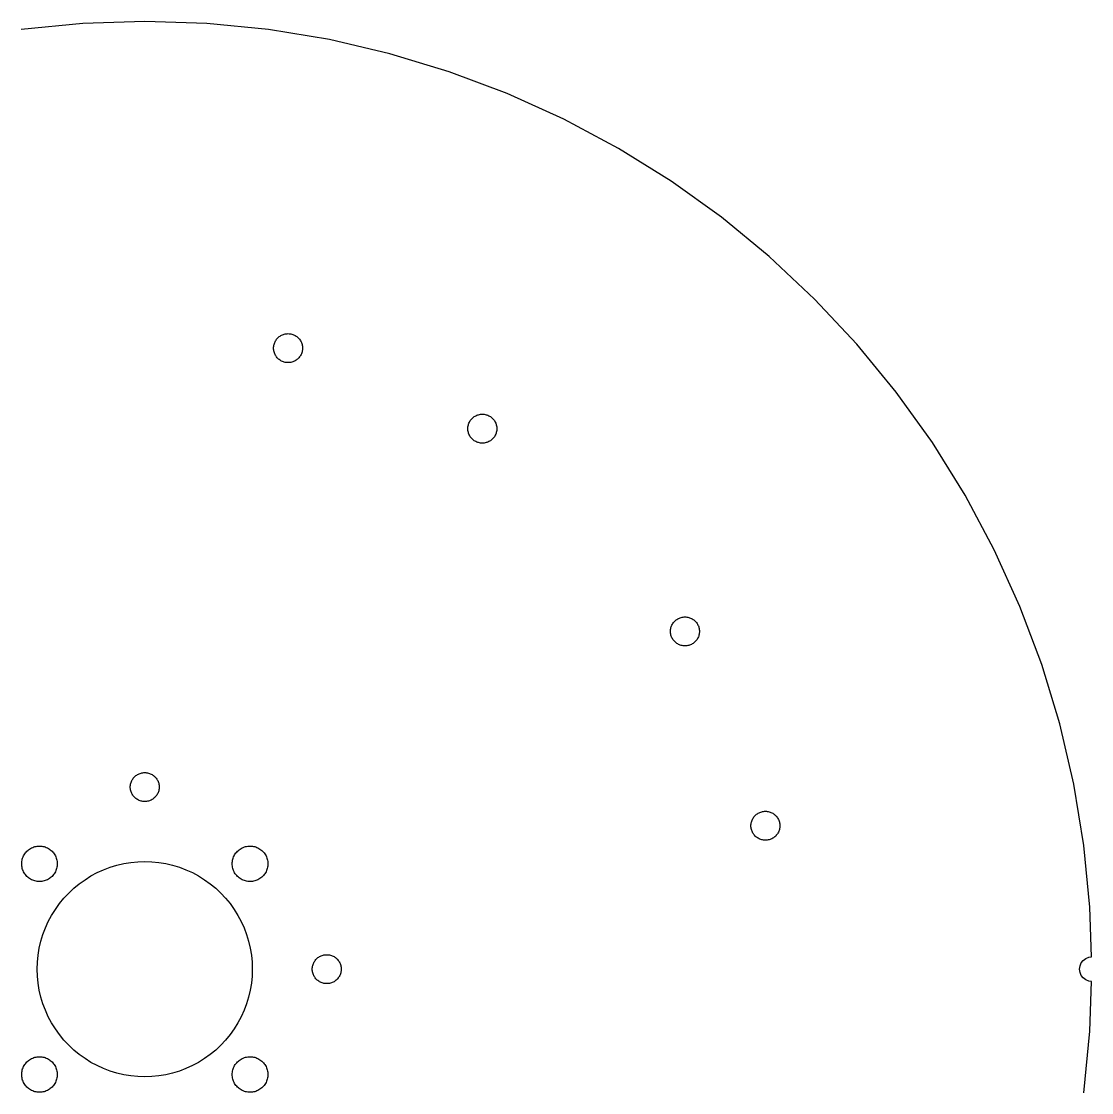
# Model space of a CAD drawing. Header units: metres. Extents: x -114 to 114, y -114 to 114.
# Drawn here: x -14.9 to 114.5, y -14.9 to 114.5 of the extents above; entities that cross this region are included whole.
import ezdxf

# ---------------------------------------------------------------- set-up
doc = ezdxf.new("R2010")
doc.units = ezdxf.units.M

msp = doc.modelspace()

# ---------------------------------------------------------------- linework, layer by layer
for p, q in [((-7.48865, 114.255), (-14.9452, 113.52)), ((0, 114.5), (-7.48865, 114.255)), ((7.48865, 114.255), (0, 114.5)), ((14.9452, 113.52), (7.48865, 114.255)), ((22.3378, 112.3), (14.9452, 113.52)), ((29.6348, 110.598), (22.3378, 112.3)), ((36.8048, 108.423), (29.6348, 110.598)), ((43.8172, 105.784), (36.8048, 108.423)), ((50.642, 102.692), (43.8172, 105.784)), ((57.25, 99.1599), (50.642, 102.692)), ((63.6128, 95.2033), (57.25, 99.1599)), ((69.7032, 90.8389), (63.6128, 95.2033)), ((75.4951, 86.0856), (69.7032, 90.8389)), ((80.9637, 80.9637), (75.4951, 86.0856)), ((86.0856, 75.4951), (80.9637, 80.9637)), ((16.1674, 76.3422), (16.2559, 76.4149)), ((16.2559, 76.4149), (16.349, 76.4816)), ((16.349, 76.4816), (16.4462, 76.542)), ((16.4462, 76.542), (16.5472, 76.596)), ((16.5472, 76.596), (16.6515, 76.6433)), ((16.6515, 76.6433), (16.7587, 76.6836)), ((16.7587, 76.6836), (16.8683, 76.7169)), ((16.8683, 76.7169), (16.9798, 76.7429)), ((16.9798, 76.7429), (17.0928, 76.7615)), ((17.0928, 76.7615), (17.2068, 76.7727)), ((17.2068, 76.7727), (17.3212, 76.7765)), ((17.3212, 76.7765), (17.4357, 76.7727)), ((17.4357, 76.7727), (17.5496, 76.7615)), ((17.5496, 76.7615), (17.6626, 76.7429)), ((17.6626, 76.7429), (17.7742, 76.7169)), ((17.7742, 76.7169), (17.8837, 76.6836)), ((17.8837, 76.6836), (17.9909, 76.6433)), ((17.9909, 76.6433), (18.0952, 76.596)), ((18.0952, 76.596), (18.1962, 76.542)), ((18.1962, 76.542), (18.2935, 76.4816)), ((18.2935, 76.4816), (18.3866, 76.4149)), ((18.3866, 76.4149), (18.4751, 76.3422)), ((15.5712, 75.0265), (15.575, 75.1409)), ((15.575, 75.1409), (15.5862, 75.2549)), ((15.5862, 75.2549), (15.6048, 75.3679)), ((15.6048, 75.3679), (15.6309, 75.4794)), ((15.6309, 75.4794), (15.6641, 75.589)), ((15.6641, 75.589), (15.7044, 75.6962)), ((15.7044, 75.6962), (15.7517, 75.8005)), ((15.7517, 75.8005), (15.8057, 75.9015)), ((15.8057, 75.9015), (15.8661, 75.9987)), ((15.8661, 75.9987), (15.9329, 76.0918)), ((15.9329, 76.0918), (16.0055, 76.1803)), ((16.0055, 76.1803), (16.0838, 76.2639)), ((16.0838, 76.2639), (16.1674, 76.3422)), ((18.4751, 76.3422), (18.5587, 76.2639)), ((18.5587, 76.2639), (18.6369, 76.1803)), ((18.6369, 76.1803), (18.7096, 76.0918)), ((18.7096, 76.0918), (18.7763, 75.9987)), ((18.7763, 75.9987), (18.8368, 75.9015)), ((18.8368, 75.9015), (18.8907, 75.8005)), ((18.8907, 75.8005), (18.938, 75.6962)), ((18.938, 75.6962), (18.9783, 75.589)), ((18.9783, 75.589), (19.0116, 75.4794)), ((19.0116, 75.4794), (19.0376, 75.3679)), ((19.0376, 75.3679), (19.0563, 75.2549)), ((19.0563, 75.2549), (19.0675, 75.1409)), ((19.0675, 75.1409), (19.0712, 75.0265)), ((90.8389, 69.7032), (86.0856, 75.4951)), ((15.575, 74.912), (15.5712, 75.0265)), ((15.5862, 74.7981), (15.575, 74.912)), ((15.6048, 74.6851), (15.5862, 74.7981)), ((15.6309, 74.5735), (15.6048, 74.6851)), ((15.6641, 74.464), (15.6309, 74.5735)), ((15.7044, 74.3568), (15.6641, 74.464)), ((15.7517, 74.2525), (15.7044, 74.3568)), ((15.8057, 74.1515), (15.7517, 74.2525)), ((15.8661, 74.0542), (15.8057, 74.1515)), ((15.9329, 73.9612), (15.8661, 74.0542)), ((16.0055, 73.8726), (15.9329, 73.9612)), ((16.0838, 73.789), (16.0055, 73.8726)), ((16.1674, 73.7108), (16.0838, 73.789)), ((18.5587, 73.789), (18.4751, 73.7108)), ((18.6369, 73.8726), (18.5587, 73.789)), ((18.7096, 73.9612), (18.6369, 73.8726)), ((18.7763, 74.0542), (18.7096, 73.9612)), ((18.8368, 74.1515), (18.7763, 74.0542)), ((18.8907, 74.2525), (18.8368, 74.1515)), ((18.938, 74.3568), (18.8907, 74.2525)), ((18.9783, 74.464), (18.938, 74.3568)), ((19.0116, 74.5735), (18.9783, 74.464)), ((19.0376, 74.6851), (19.0116, 74.5735)), ((19.0563, 74.7981), (19.0376, 74.6851)), ((19.0675, 74.912), (19.0563, 74.7981)), ((19.0712, 75.0265), (19.0675, 74.912)), ((16.2559, 73.6381), (16.1674, 73.7108)), ((16.349, 73.5714), (16.2559, 73.6381)), ((16.4462, 73.5109), (16.349, 73.5714)), ((16.5472, 73.457), (16.4462, 73.5109)), ((16.6515, 73.4097), (16.5472, 73.457)), ((16.7587, 73.3694), (16.6515, 73.4097)), ((16.8683, 73.3361), (16.7587, 73.3694)), ((16.9798, 73.3101), (16.8683, 73.3361)), ((17.0928, 73.2915), (16.9798, 73.3101)), ((17.2068, 73.2802), (17.0928, 73.2915)), ((17.3212, 73.2765), (17.2068, 73.2802)), ((17.4357, 73.2802), (17.3212, 73.2765)), ((17.5496, 73.2915), (17.4357, 73.2802)), ((17.6626, 73.3101), (17.5496, 73.2915)), ((17.7742, 73.3361), (17.6626, 73.3101)), ((17.8837, 73.3694), (17.7742, 73.3361)), ((17.9909, 73.4097), (17.8837, 73.3694)), ((18.0952, 73.457), (17.9909, 73.4097)), ((18.1962, 73.5109), (18.0952, 73.457)), ((18.2935, 73.5714), (18.1962, 73.5109)), ((18.3866, 73.6381), (18.2935, 73.5714)), ((18.4751, 73.7108), (18.3866, 73.6381)), ((95.2033, 63.6128), (90.8389, 69.7032)), ((39.187, 65.9694), (39.2343, 66.0737)), ((39.2343, 66.0737), (39.2882, 66.1747)), ((39.2882, 66.1747), (39.3487, 66.2719)), ((39.3487, 66.2719), (39.4154, 66.365)), ((39.4154, 66.365), (39.4881, 66.4536)), ((39.4881, 66.4536), (39.5663, 66.5371)), ((39.5663, 66.5371), (39.6499, 66.6154)), ((39.6499, 66.6154), (39.7384, 66.6881)), ((39.7384, 66.6881), (39.8315, 66.7548)), ((39.8315, 66.7548), (39.9288, 66.8152)), ((39.9288, 66.8152), (40.0298, 66.8692)), ((40.0298, 66.8692), (40.1341, 66.9165)), ((40.1341, 66.9165), (40.2413, 66.9568)), ((40.2413, 66.9568), (40.3508, 66.9901)), ((40.3508, 66.9901), (40.4624, 67.0161)), ((40.4624, 67.0161), (40.5753, 67.0347)), ((40.5753, 67.0347), (40.6893, 67.0459)), ((40.6893, 67.0459), (40.8038, 67.0497)), ((40.8038, 67.0497), (40.9182, 67.0459)), ((40.9182, 67.0459), (41.0322, 67.0347)), ((41.0322, 67.0347), (41.1452, 67.0161)), ((41.1452, 67.0161), (41.2567, 66.9901)), ((41.2567, 66.9901), (41.3663, 66.9568)), ((41.3663, 66.9568), (41.4735, 66.9165)), ((41.4735, 66.9165), (41.5778, 66.8692)), ((41.5778, 66.8692), (41.6788, 66.8152)), ((41.6788, 66.8152), (41.776, 66.7548)), ((41.776, 66.7548), (41.8691, 66.6881)), ((41.8691, 66.6881), (41.9576, 66.6154)), ((41.9576, 66.6154), (42.0412, 66.5371)), ((42.0412, 66.5371), (42.1195, 66.4536)), ((42.1195, 66.4536), (42.1921, 66.365)), ((42.1921, 66.365), (42.2589, 66.2719)), ((42.2589, 66.2719), (42.3193, 66.1747)), ((42.3193, 66.1747), (42.3733, 66.0737)), ((42.3733, 66.0737), (42.4206, 65.9694)), ((39.0538, 65.2997), (39.0575, 65.4142)), ((39.0575, 65.1852), (39.0538, 65.2997)), ((39.0575, 65.4142), (39.0687, 65.5281)), ((39.0687, 65.0713), (39.0575, 65.1852)), ((39.0687, 65.5281), (39.0874, 65.6411)), ((39.0874, 64.9583), (39.0687, 65.0713)), ((39.0874, 65.6411), (39.1134, 65.7526)), ((39.1134, 64.8468), (39.0874, 64.9583)), ((39.1134, 65.7526), (39.1467, 65.8622)), ((39.1467, 64.7372), (39.1134, 64.8468)), ((39.1467, 65.8622), (39.187, 65.9694)), ((39.187, 64.63), (39.1467, 64.7372)), ((42.4206, 65.9694), (42.4609, 65.8622)), ((42.4609, 64.7372), (42.4206, 64.63)), ((42.4609, 65.8622), (42.4941, 65.7526)), ((42.4941, 64.8468), (42.4609, 64.7372)), ((42.4941, 65.7526), (42.5202, 65.6411)), ((42.5202, 64.9583), (42.4941, 64.8468)), ((42.5202, 65.6411), (42.5388, 65.5281)), ((42.5388, 65.0713), (42.5202, 64.9583)), ((42.5388, 65.5281), (42.55, 65.4142)), ((42.55, 65.1852), (42.5388, 65.0713)), ((42.55, 65.4142), (42.5538, 65.2997)), ((42.5538, 65.2997), (42.55, 65.1852)), ((39.2343, 64.5257), (39.187, 64.63)), ((39.2882, 64.4247), (39.2343, 64.5257)), ((39.3487, 64.3275), (39.2882, 64.4247)), ((39.4154, 64.2344), (39.3487, 64.3275)), ((39.4881, 64.1458), (39.4154, 64.2344)), ((39.5663, 64.0623), (39.4881, 64.1458)), ((39.6499, 63.984), (39.5663, 64.0623)), ((39.7384, 63.9113), (39.6499, 63.984)), ((39.8315, 63.8446), (39.7384, 63.9113)), ((39.9288, 63.7841), (39.8315, 63.8446)), ((40.0298, 63.7302), (39.9288, 63.7841)), ((40.1341, 63.6829), (40.0298, 63.7302)), ((40.2413, 63.6426), (40.1341, 63.6829)), ((40.3508, 63.6093), (40.2413, 63.6426)), ((40.4624, 63.5833), (40.3508, 63.6093)), ((40.5753, 63.5647), (40.4624, 63.5833)), ((40.6893, 63.5534), (40.5753, 63.5647)), ((40.8038, 63.5497), (40.6893, 63.5534)), ((40.9182, 63.5534), (40.8038, 63.5497)), ((41.0322, 63.5647), (40.9182, 63.5534)), ((41.1452, 63.5833), (41.0322, 63.5647)), ((41.2567, 63.6093), (41.1452, 63.5833)), ((41.3663, 63.6426), (41.2567, 63.6093)), ((41.4735, 63.6829), (41.3663, 63.6426)), ((41.5778, 63.7302), (41.4735, 63.6829)), ((41.6788, 63.7841), (41.5778, 63.7302)), ((41.776, 63.8446), (41.6788, 63.7841)), ((41.8691, 63.9113), (41.776, 63.8446)), ((41.9576, 63.984), (41.8691, 63.9113)), ((42.0412, 64.0623), (41.9576, 63.984)), ((42.1195, 64.1458), (42.0412, 64.0623)), ((42.1921, 64.2344), (42.1195, 64.1458)), ((42.2589, 64.3275), (42.1921, 64.2344)), ((42.3193, 64.4247), (42.2589, 64.3275)), ((42.3733, 64.5257), (42.3193, 64.4247)), ((42.4206, 64.63), (42.3733, 64.5257)), ((99.1599, 57.25), (95.2033, 63.6128)), ((102.692, 50.642), (99.1599, 57.25)), ((105.784, 43.8172), (102.692, 50.642)), ((108.423, 36.8048), (105.784, 43.8172)), ((63.6426, 41.3663), (63.6829, 41.4735)), ((63.6829, 41.4735), (63.7302, 41.5778)), ((63.7302, 41.5778), (63.7841, 41.6788)), ((63.7841, 41.6788), (63.8446, 41.776)), ((63.8446, 41.776), (63.9113, 41.8691)), ((63.9113, 41.8691), (63.984, 41.9576)), ((63.984, 41.9576), (64.0623, 42.0412)), ((64.0623, 42.0412), (64.1458, 42.1195)), ((64.1458, 42.1195), (64.2344, 42.1921)), ((64.2344, 42.1921), (64.3275, 42.2589)), ((64.3275, 42.2589), (64.4247, 42.3193)), ((64.4247, 42.3193), (64.5257, 42.3733)), ((64.5257, 42.3733), (64.63, 42.4206)), ((64.63, 42.4206), (64.7372, 42.4609)), ((64.7372, 42.4609), (64.8468, 42.4941)), ((64.8468, 42.4941), (64.9583, 42.5202)), ((64.9583, 42.5202), (65.0713, 42.5388)), ((65.0713, 42.5388), (65.1852, 42.55)), ((65.1852, 42.55), (65.2997, 42.5538)), ((65.2997, 42.5538), (65.4142, 42.55)), ((65.4142, 42.55), (65.5281, 42.5388)), ((65.5281, 42.5388), (65.6411, 42.5202)), ((65.6411, 42.5202), (65.7526, 42.4941)), ((65.7526, 42.4941), (65.8622, 42.4609)), ((65.8622, 42.4609), (65.9694, 42.4206)), ((65.9694, 42.4206), (66.0737, 42.3733)), ((66.0737, 42.3733), (66.1747, 42.3193)), ((66.1747, 42.3193), (66.2719, 42.2589)), ((66.2719, 42.2589), (66.365, 42.1921)), ((66.365, 42.1921), (66.4536, 42.1195)), ((66.4536, 42.1195), (66.5371, 42.0412)), ((66.5371, 42.0412), (66.6154, 41.9576)), ((66.6154, 41.9576), (66.6881, 41.8691)), ((66.6881, 41.8691), (66.7548, 41.776)), ((66.7548, 41.776), (66.8152, 41.6788)), ((66.8152, 41.6788), (66.8692, 41.5778)), ((66.8692, 41.5778), (66.9165, 41.4735)), ((66.9165, 41.4735), (66.9568, 41.3663)), ((63.5497, 40.8038), (63.5534, 40.9182)), ((63.5534, 40.6893), (63.5497, 40.8038)), ((63.5534, 40.9182), (63.5647, 41.0322)), ((63.5647, 40.5753), (63.5534, 40.6893)), ((63.5647, 41.0322), (63.5833, 41.1452)), ((63.5833, 40.4624), (63.5647, 40.5753)), ((63.5833, 41.1452), (63.6093, 41.2567)), ((63.6093, 40.3508), (63.5833, 40.4624)), ((63.6093, 41.2567), (63.6426, 41.3663)), ((63.6426, 40.2413), (63.6093, 40.3508)), ((63.6829, 40.1341), (63.6426, 40.2413)), ((63.7302, 40.0298), (63.6829, 40.1341)), ((66.9165, 40.1341), (66.8692, 40.0298)), ((66.9568, 40.2413), (66.9165, 40.1341)), ((66.9568, 41.3663), (66.9901, 41.2567)), ((66.9901, 40.3508), (66.9568, 40.2413)), ((66.9901, 41.2567), (67.0161, 41.1452)), ((67.0161, 40.4624), (66.9901, 40.3508)), ((67.0161, 41.1452), (67.0347, 41.0322)), ((67.0347, 40.5753), (67.0161, 40.4624)), ((67.0347, 41.0322), (67.0459, 40.9182)), ((67.0459, 40.6893), (67.0347, 40.5753)), ((67.0459, 40.9182), (67.0497, 40.8038)), ((67.0497, 40.8038), (67.0459, 40.6893)), ((63.7841, 39.9288), (63.7302, 40.0298)), ((63.8446, 39.8315), (63.7841, 39.9288)), ((63.9113, 39.7384), (63.8446, 39.8315)), ((63.984, 39.6499), (63.9113, 39.7384)), ((64.0623, 39.5663), (63.984, 39.6499)), ((64.1458, 39.4881), (64.0623, 39.5663)), ((64.2344, 39.4154), (64.1458, 39.4881)), ((64.3275, 39.3487), (64.2344, 39.4154)), ((64.4247, 39.2882), (64.3275, 39.3487)), ((64.5257, 39.2343), (64.4247, 39.2882)), ((64.63, 39.187), (64.5257, 39.2343)), ((64.7372, 39.1467), (64.63, 39.187)), ((64.8468, 39.1134), (64.7372, 39.1467)), ((64.9583, 39.0874), (64.8468, 39.1134)), ((65.0713, 39.0687), (64.9583, 39.0874)), ((65.1852, 39.0575), (65.0713, 39.0687)), ((65.2997, 39.0538), (65.1852, 39.0575)), ((65.4142, 39.0575), (65.2997, 39.0538)), ((65.5281, 39.0687), (65.4142, 39.0575)), ((65.6411, 39.0874), (65.5281, 39.0687)), ((65.7526, 39.1134), (65.6411, 39.0874)), ((65.8622, 39.1467), (65.7526, 39.1134)), ((65.9694, 39.187), (65.8622, 39.1467)), ((66.0737, 39.2343), (65.9694, 39.187)), ((66.1747, 39.2882), (66.0737, 39.2343)), ((66.2719, 39.3487), (66.1747, 39.2882)), ((66.365, 39.4154), (66.2719, 39.3487)), ((66.4536, 39.4881), (66.365, 39.4154)), ((66.5371, 39.5663), (66.4536, 39.4881)), ((66.6154, 39.6499), (66.5371, 39.5663)), ((66.6881, 39.7384), (66.6154, 39.6499)), ((66.7548, 39.8315), (66.6881, 39.7384)), ((66.8152, 39.9288), (66.7548, 39.8315)), ((66.8692, 40.0298), (66.8152, 39.9288)), ((110.598, 29.6348), (108.423, 36.8048)), ((112.3, 22.3378), (110.598, 29.6348)), ((-1.23743, 23.2374), (-1.15385, 23.3157)), ((-1.15385, 23.3157), (-1.06532, 23.3884)), ((-1.06532, 23.3884), (-0.972244, 23.4551)), ((-0.972244, 23.4551), (-0.875, 23.5155)), ((-0.875, 23.5155), (-0.774002, 23.5695)), ((-0.774002, 23.5695), (-0.669693, 23.6168)), ((-0.669693, 23.6168), (-0.562515, 23.6571)), ((-0.562515, 23.6571), (-0.452927, 23.6904)), ((-0.452927, 23.6904), (-0.3414, 23.7164)), ((-0.3414, 23.7164), (-0.228409, 23.735)), ((-0.228409, 23.735), (-0.114441, 23.7462)), ((-0.114441, 23.7462), (0, 23.75)), ((0, 23.75), (0.114441, 23.7462)), ((0.114441, 23.7462), (0.228409, 23.735)), ((0.228409, 23.735), (0.3414, 23.7164)), ((0.3414, 23.7164), (0.452927, 23.6904)), ((0.452927, 23.6904), (0.562515, 23.6571)), ((0.562515, 23.6571), (0.669693, 23.6168)), ((0.669693, 23.6168), (0.774002, 23.5695)), ((0.774002, 23.5695), (0.875, 23.5155)), ((0.875, 23.5155), (0.972244, 23.4551)), ((0.972244, 23.4551), (1.06532, 23.3884)), ((1.06532, 23.3884), (1.15385, 23.3157)), ((1.15385, 23.3157), (1.23743, 23.2374)), ((-1.75, 22), (-1.74625, 22.1144)), ((-1.74625, 21.8855), (-1.75, 22)), ((-1.74625, 22.1144), (-1.73502, 22.2284)), ((-1.73502, 22.2284), (-1.71637, 22.3414)), ((-1.71637, 22.3414), (-1.69037, 22.4529)), ((-1.69037, 22.4529), (-1.65712, 22.5625)), ((-1.65712, 22.5625), (-1.61678, 22.6697)), ((-1.61678, 22.6697), (-1.56952, 22.774)), ((-1.56952, 22.774), (-1.51553, 22.875)), ((-1.51553, 22.875), (-1.45506, 22.9722)), ((-1.45506, 22.9722), (-1.38837, 23.0653)), ((-1.38837, 23.0653), (-1.31572, 23.1539)), ((-1.31572, 23.1539), (-1.23743, 23.2374)), ((1.23743, 23.2374), (1.31572, 23.1539)), ((1.31572, 23.1539), (1.38837, 23.0653)), ((1.38837, 23.0653), (1.45506, 22.9722)), ((1.45506, 22.9722), (1.51553, 22.875)), ((1.51553, 22.875), (1.56952, 22.774)), ((1.56952, 22.774), (1.61678, 22.6697)), ((1.61678, 22.6697), (1.65712, 22.5625)), ((1.65712, 22.5625), (1.69037, 22.4529)), ((1.69037, 22.4529), (1.71637, 22.3414)), ((1.71637, 22.3414), (1.73502, 22.2284)), ((1.73502, 22.2284), (1.74625, 22.1144)), ((1.74625, 22.1144), (1.75, 22)), ((1.75, 22), (1.74625, 21.8855)), ((113.52, 14.9452), (112.3, 22.3378)), ((-1.73502, 21.7716), (-1.74625, 21.8855)), ((-1.71637, 21.6586), (-1.73502, 21.7716)), ((-1.69037, 21.5471), (-1.71637, 21.6586)), ((-1.65712, 21.4375), (-1.69037, 21.5471)), ((-1.61678, 21.3303), (-1.65712, 21.4375)), ((-1.56952, 21.226), (-1.61678, 21.3303)), ((-1.51553, 21.125), (-1.56952, 21.226)), ((-1.45506, 21.0277), (-1.51553, 21.125)), ((-1.38837, 20.9347), (-1.45506, 21.0277)), ((-1.31572, 20.8461), (-1.38837, 20.9347)), ((-1.23743, 20.7626), (-1.31572, 20.8461)), ((-1.15385, 20.6843), (-1.23743, 20.7626)), ((1.23743, 20.7626), (1.15385, 20.6843)), ((1.31572, 20.8461), (1.23743, 20.7626)), ((1.38837, 20.9347), (1.31572, 20.8461)), ((1.45506, 21.0277), (1.38837, 20.9347)), ((1.51553, 21.125), (1.45506, 21.0277)), ((1.56952, 21.226), (1.51553, 21.125)), ((1.61678, 21.3303), (1.56952, 21.226)), ((1.65712, 21.4375), (1.61678, 21.3303)), ((1.69037, 21.5471), (1.65712, 21.4375)), ((1.71637, 21.6586), (1.69037, 21.5471)), ((1.73502, 21.7716), (1.71637, 21.6586)), ((1.74625, 21.8855), (1.73502, 21.7716)), ((-1.06532, 20.6116), (-1.15385, 20.6843)), ((-0.972244, 20.5449), (-1.06532, 20.6116)), ((-0.875, 20.4845), (-0.972244, 20.5449)), ((-0.774002, 20.4305), (-0.875, 20.4845)), ((-0.669693, 20.3832), (-0.774002, 20.4305)), ((-0.562515, 20.3429), (-0.669693, 20.3832)), ((-0.452927, 20.3096), (-0.562515, 20.3429)), ((-0.3414, 20.2836), (-0.452927, 20.3096)), ((-0.228409, 20.265), (-0.3414, 20.2836)), ((-0.114441, 20.2537), (-0.228409, 20.265)), ((0, 20.25), (-0.114441, 20.2537)), ((0.114441, 20.2537), (0, 20.25)), ((0.228409, 20.265), (0.114441, 20.2537)), ((0.3414, 20.2836), (0.228409, 20.265)), ((0.452927, 20.3096), (0.3414, 20.2836)), ((0.562515, 20.3429), (0.452927, 20.3096)), ((0.669693, 20.3832), (0.562515, 20.3429)), ((0.774002, 20.4305), (0.669693, 20.3832)), ((0.875, 20.4845), (0.774002, 20.4305)), ((0.972244, 20.5449), (0.875, 20.4845)), ((1.06532, 20.6116), (0.972244, 20.5449)), ((1.15385, 20.6843), (1.06532, 20.6116)), ((73.457, 18.0952), (73.5109, 18.1962)), ((73.5109, 18.1962), (73.5714, 18.2935)), ((73.5714, 18.2935), (73.6381, 18.3866)), ((73.6381, 18.3866), (73.7108, 18.4751)), ((73.7108, 18.4751), (73.789, 18.5587)), ((73.789, 18.5587), (73.8726, 18.6369)), ((73.8726, 18.6369), (73.9612, 18.7096)), ((73.9612, 18.7096), (74.0542, 18.7763)), ((74.0542, 18.7763), (74.1515, 18.8368)), ((74.1515, 18.8368), (74.2525, 18.8907)), ((74.2525, 18.8907), (74.3568, 18.938)), ((74.3568, 18.938), (74.464, 18.9783)), ((74.464, 18.9783), (74.5735, 19.0116)), ((74.5735, 19.0116), (74.6851, 19.0376)), ((74.6851, 19.0376), (74.7981, 19.0563)), ((74.7981, 19.0563), (74.912, 19.0675)), ((74.912, 19.0675), (75.0265, 19.0712)), ((75.0265, 19.0712), (75.1409, 19.0675)), ((75.1409, 19.0675), (75.2549, 19.0563)), ((75.2549, 19.0563), (75.3679, 19.0376)), ((75.3679, 19.0376), (75.4794, 19.0116)), ((75.4794, 19.0116), (75.589, 18.9783)), ((75.589, 18.9783), (75.6962, 18.938)), ((75.6962, 18.938), (75.8005, 18.8907)), ((75.8005, 18.8907), (75.9015, 18.8368)), ((75.9015, 18.8368), (75.9987, 18.7763)), ((75.9987, 18.7763), (76.0918, 18.7096)), ((76.0918, 18.7096), (76.1803, 18.6369)), ((76.1803, 18.6369), (76.2639, 18.5587)), ((76.2639, 18.5587), (76.3422, 18.4751)), ((76.3422, 18.4751), (76.4149, 18.3866)), ((76.4149, 18.3866), (76.4816, 18.2935)), ((76.4816, 18.2935), (76.542, 18.1962)), ((76.542, 18.1962), (76.596, 18.0952)), ((73.2765, 17.3212), (73.2802, 17.4357)), ((73.2802, 17.2068), (73.2765, 17.3212)), ((73.2802, 17.4357), (73.2915, 17.5496)), ((73.2915, 17.0928), (73.2802, 17.2068)), ((73.2915, 17.5496), (73.3101, 17.6626)), ((73.3101, 16.9798), (73.2915, 17.0928)), ((73.3101, 17.6626), (73.3361, 17.7742)), ((73.3361, 16.8683), (73.3101, 16.9798)), ((73.3361, 17.7742), (73.3694, 17.8837)), ((73.3694, 16.7587), (73.3361, 16.8683)), ((73.3694, 17.8837), (73.4097, 17.9909)), ((73.4097, 17.9909), (73.457, 18.0952)), ((76.596, 18.0952), (76.6433, 17.9909)), ((76.6433, 17.9909), (76.6836, 17.8837)), ((76.6836, 17.8837), (76.7169, 17.7742)), ((76.7169, 16.8683), (76.6836, 16.7587)), ((76.7169, 17.7742), (76.7429, 17.6626)), ((76.7429, 16.9798), (76.7169, 16.8683)), ((76.7429, 17.6626), (76.7615, 17.5496)), ((76.7615, 17.0928), (76.7429, 16.9798)), ((76.7615, 17.5496), (76.7727, 17.4357)), ((76.7727, 17.2068), (76.7615, 17.0928)), ((76.7727, 17.4357), (76.7765, 17.3212)), ((76.7765, 17.3212), (76.7727, 17.2068)), ((73.4097, 16.6515), (73.3694, 16.7587)), ((73.457, 16.5472), (73.4097, 16.6515)), ((73.5109, 16.4462), (73.457, 16.5472)), ((73.5714, 16.349), (73.5109, 16.4462)), ((73.6381, 16.2559), (73.5714, 16.349)), ((73.7108, 16.1674), (73.6381, 16.2559)), ((73.789, 16.0838), (73.7108, 16.1674)), ((73.8726, 16.0055), (73.789, 16.0838)), ((73.9612, 15.9329), (73.8726, 16.0055)), ((74.0542, 15.8661), (73.9612, 15.9329)), ((74.1515, 15.8057), (74.0542, 15.8661)), ((74.2525, 15.7517), (74.1515, 15.8057)), ((74.3568, 15.7044), (74.2525, 15.7517)), ((74.464, 15.6641), (74.3568, 15.7044)), ((74.5735, 15.6309), (74.464, 15.6641)), ((74.6851, 15.6048), (74.5735, 15.6309)), ((74.7981, 15.5862), (74.6851, 15.6048)), ((74.912, 15.575), (74.7981, 15.5862)), ((75.0265, 15.5712), (74.912, 15.575)), ((75.1409, 15.575), (75.0265, 15.5712)), ((75.2549, 15.5862), (75.1409, 15.575)), ((75.3679, 15.6048), (75.2549, 15.5862)), ((75.4794, 15.6309), (75.3679, 15.6048)), ((75.589, 15.6641), (75.4794, 15.6309)), ((75.6962, 15.7044), (75.589, 15.6641)), ((75.8005, 15.7517), (75.6962, 15.7044)), ((75.9015, 15.8057), (75.8005, 15.7517)), ((75.9987, 15.8661), (75.9015, 15.8057)), ((76.0918, 15.9329), (75.9987, 15.8661)), ((76.1803, 16.0055), (76.0918, 15.9329)), ((76.2639, 16.0838), (76.1803, 16.0055)), ((76.3422, 16.1674), (76.2639, 16.0838)), ((76.4149, 16.2559), (76.3422, 16.1674)), ((76.4816, 16.349), (76.4149, 16.2559)), ((76.542, 16.4462), (76.4816, 16.349)), ((76.596, 16.5472), (76.542, 16.4462)), ((76.6433, 16.6515), (76.596, 16.5472)), ((76.6836, 16.7587), (76.6433, 16.6515)), ((-14.3444, 14.1455), (-14.2482, 14.2482)), ((-14.2482, 14.2482), (-14.1455, 14.3444)), ((-14.1455, 14.3444), (-14.0368, 14.4336)), ((-14.0368, 14.4336), (-13.9224, 14.5156)), ((-13.9224, 14.5156), (-13.8029, 14.5899)), ((-13.8029, 14.5899), (-13.6788, 14.6562)), ((-13.6788, 14.6562), (-13.5507, 14.7142)), ((-13.5507, 14.7142), (-13.419, 14.7638)), ((-13.419, 14.7638), (-13.2844, 14.8047)), ((-13.2844, 14.8047), (-13.1474, 14.8366)), ((-13.1474, 14.8366), (-13.0085, 14.8595)), ((-13.0085, 14.8595), (-12.8685, 14.8733)), ((-12.8685, 14.8733), (-12.7279, 14.8779)), ((-12.7279, 14.8779), (-12.5873, 14.8733)), ((-12.5873, 14.8733), (-12.4473, 14.8595)), ((-12.4473, 14.8595), (-12.3085, 14.8366)), ((-12.3085, 14.8366), (-12.1714, 14.8047)), ((-12.1714, 14.8047), (-12.0368, 14.7638)), ((-12.0368, 14.7638), (-11.9052, 14.7142)), ((-11.9052, 14.7142), (-11.777, 14.6562)), ((-11.777, 14.6562), (-11.6529, 14.5899)), ((-11.6529, 14.5899), (-11.5334, 14.5156)), ((-11.5334, 14.5156), (-11.4191, 14.4336)), ((-11.4191, 14.4336), (-11.3103, 14.3444)), ((-11.3103, 14.3444), (-11.2076, 14.2482)), ((-11.2076, 14.2482), (-11.1115, 14.1455)), ((11.1115, 14.1455), (11.2076, 14.2482)), ((11.2076, 14.2482), (11.3103, 14.3444)), ((11.3103, 14.3444), (11.4191, 14.4336)), ((11.4191, 14.4336), (11.5334, 14.5156)), ((11.5334, 14.5156), (11.6529, 14.5899)), ((11.6529, 14.5899), (11.777, 14.6562)), ((11.777, 14.6562), (11.9052, 14.7142)), ((11.9052, 14.7142), (12.0368, 14.7638)), ((12.0368, 14.7638), (12.1714, 14.8047)), ((12.1714, 14.8047), (12.3085, 14.8366)), ((12.3085, 14.8366), (12.4473, 14.8595)), ((12.4473, 14.8595), (12.5873, 14.8733)), ((12.5873, 14.8733), (12.7279, 14.8779)), ((12.7279, 14.8779), (12.8685, 14.8733)), ((12.8685, 14.8733), (13.0085, 14.8595)), ((13.0085, 14.8595), (13.1474, 14.8366)), ((13.1474, 14.8366), (13.2844, 14.8047)), ((13.2844, 14.8047), (13.419, 14.7638)), ((13.419, 14.7638), (13.5507, 14.7142)), ((13.5507, 14.7142), (13.6788, 14.6562)), ((13.6788, 14.6562), (13.8029, 14.5899)), ((13.8029, 14.5899), (13.9224, 14.5156)), ((13.9224, 14.5156), (14.0368, 14.4336)), ((14.0368, 14.4336), (14.1455, 14.3444)), ((14.1455, 14.3444), (14.2482, 14.2482)), ((14.2482, 14.2482), (14.3444, 14.1455)), ((114.255, 7.48865), (113.52, 14.9452)), ((-14.8733, 12.8685), (-14.8595, 13.0085)), ((-14.8595, 13.0085), (-14.8366, 13.1474)), ((-14.8366, 13.1474), (-14.8047, 13.2844)), ((-14.8047, 13.2844), (-14.7638, 13.419)), ((-14.7638, 13.419), (-14.7142, 13.5507)), ((-14.7142, 13.5507), (-14.6562, 13.6788)), ((-14.6562, 13.6788), (-14.5899, 13.8029)), ((-14.5899, 13.8029), (-14.5156, 13.9224)), ((-14.5156, 13.9224), (-14.4336, 14.0368)), ((-14.4336, 14.0368), (-14.3444, 14.1455)), ((-11.1115, 14.1455), (-11.0222, 14.0368)), ((-11.0222, 14.0368), (-10.9403, 13.9224)), ((-10.9403, 13.9224), (-10.866, 13.8029)), ((-10.866, 13.8029), (-10.7996, 13.6788)), ((-10.7996, 13.6788), (-10.7416, 13.5507)), ((-10.7416, 13.5507), (-10.692, 13.419)), ((-10.692, 13.419), (-10.6512, 13.2844)), ((-10.6512, 13.2844), (-10.6192, 13.1474)), ((-10.6192, 13.1474), (-10.5963, 13.0085)), ((-10.5963, 13.0085), (-10.5825, 12.8685)), ((-1.69684, 12.8888), (-0.850235, 12.9722)), ((-0.850235, 12.9722), (0, 13)), ((0, 13), (0.850235, 12.9722)), ((0.850235, 12.9722), (1.69684, 12.8888)), ((10.5825, 12.8685), (10.5963, 13.0085)), ((10.5963, 13.0085), (10.6192, 13.1474)), ((10.6192, 13.1474), (10.6512, 13.2844)), ((10.6512, 13.2844), (10.692, 13.419)), ((10.692, 13.419), (10.7416, 13.5507)), ((10.7416, 13.5507), (10.7996, 13.6788)), ((10.7996, 13.6788), (10.866, 13.8029)), ((10.866, 13.8029), (10.9403, 13.9224)), ((10.9403, 13.9224), (11.0222, 14.0368)), ((11.0222, 14.0368), (11.1115, 14.1455)), ((14.3444, 14.1455), (14.4336, 14.0368)), ((14.4336, 14.0368), (14.5156, 13.9224)), ((14.5156, 13.9224), (14.5899, 13.8029)), ((14.5899, 13.8029), (14.6562, 13.6788)), ((14.6562, 13.6788), (14.7142, 13.5507)), ((14.7142, 13.5507), (14.7638, 13.419)), ((14.7638, 13.419), (14.8047, 13.2844)), ((14.8047, 13.2844), (14.8366, 13.1474)), ((14.8366, 13.1474), (14.8595, 13.0085)), ((14.8595, 13.0085), (14.8733, 12.8685)), ((-14.8779, 12.7279), (-14.8733, 12.8685)), ((-14.8733, 12.5873), (-14.8779, 12.7279)), ((-14.8595, 12.4473), (-14.8733, 12.5873)), ((-14.8366, 12.3085), (-14.8595, 12.4473)), ((-14.8047, 12.1714), (-14.8366, 12.3085)), ((-14.7638, 12.0368), (-14.8047, 12.1714)), ((-14.7142, 11.9052), (-14.7638, 12.0368)), ((-14.6562, 11.777), (-14.7142, 11.9052)), ((-14.5899, 11.6529), (-14.6562, 11.777)), ((-14.5156, 11.5334), (-14.5899, 11.6529)), ((-10.866, 11.6529), (-10.9403, 11.5334)), ((-10.7996, 11.777), (-10.866, 11.6529)), ((-10.7416, 11.9052), (-10.7996, 11.777)), ((-10.692, 12.0368), (-10.7416, 11.9052)), ((-10.6512, 12.1714), (-10.692, 12.0368)), ((-10.6192, 12.3085), (-10.6512, 12.1714)), ((-10.5963, 12.4473), (-10.6192, 12.3085)), ((-10.5825, 12.5873), (-10.5963, 12.4473)), ((-10.5825, 12.8685), (-10.5779, 12.7279)), ((-10.5779, 12.7279), (-10.5825, 12.5873)), ((-6.5, 11.2583), (-5.74974, 11.6593)), ((-5.74974, 11.6593), (-4.97488, 12.0104)), ((-4.97488, 12.0104), (-4.17871, 12.3101)), ((-4.17871, 12.3101), (-3.36464, 12.557)), ((-3.36464, 12.557), (-2.53616, 12.7502)), ((-2.53616, 12.7502), (-1.69684, 12.8888)), ((1.69684, 12.8888), (2.53616, 12.7502)), ((2.53616, 12.7502), (3.36464, 12.557)), ((3.36464, 12.557), (4.17871, 12.3101)), ((4.17871, 12.3101), (4.97488, 12.0104)), ((4.97488, 12.0104), (5.74974, 11.6593)), ((5.74974, 11.6593), (6.5, 11.2583)), ((10.5779, 12.7279), (10.5825, 12.8685)), ((10.5825, 12.5873), (10.5779, 12.7279)), ((10.5963, 12.4473), (10.5825, 12.5873)), ((10.6192, 12.3085), (10.5963, 12.4473)), ((10.6512, 12.1714), (10.6192, 12.3085)), ((10.692, 12.0368), (10.6512, 12.1714)), ((10.7416, 11.9052), (10.692, 12.0368)), ((10.7996, 11.777), (10.7416, 11.9052)), ((10.866, 11.6529), (10.7996, 11.777)), ((10.9403, 11.5334), (10.866, 11.6529)), ((14.5899, 11.6529), (14.5156, 11.5334)), ((14.6562, 11.777), (14.5899, 11.6529)), ((14.7142, 11.9052), (14.6562, 11.777)), ((14.7638, 12.0368), (14.7142, 11.9052)), ((14.8047, 12.1714), (14.7638, 12.0368)), ((14.8366, 12.3085), (14.8047, 12.1714)), ((14.8595, 12.4473), (14.8366, 12.3085)), ((14.8733, 12.5873), (14.8595, 12.4473)), ((14.8733, 12.8685), (14.8779, 12.7279)), ((14.8779, 12.7279), (14.8733, 12.5873)), ((-14.4336, 11.4191), (-14.5156, 11.5334)), ((-14.3444, 11.3103), (-14.4336, 11.4191)), ((-14.2482, 11.2076), (-14.3444, 11.3103)), ((-14.1455, 11.1115), (-14.2482, 11.2076)), ((-14.0368, 11.0222), (-14.1455, 11.1115)), ((-13.9224, 10.9403), (-14.0368, 11.0222)), ((-13.8029, 10.866), (-13.9224, 10.9403)), ((-13.6788, 10.7996), (-13.8029, 10.866)), ((-13.5507, 10.7416), (-13.6788, 10.7996)), ((-13.419, 10.692), (-13.5507, 10.7416)), ((-13.2844, 10.6512), (-13.419, 10.692)), ((-13.1474, 10.6192), (-13.2844, 10.6512)), ((-13.0085, 10.5963), (-13.1474, 10.6192)), ((-12.8685, 10.5825), (-13.0085, 10.5963)), ((-12.7279, 10.5779), (-12.8685, 10.5825)), ((-12.5873, 10.5825), (-12.7279, 10.5779)), ((-12.4473, 10.5963), (-12.5873, 10.5825)), ((-12.3085, 10.6192), (-12.4473, 10.5963)), ((-12.1714, 10.6512), (-12.3085, 10.6192)), ((-12.0368, 10.692), (-12.1714, 10.6512)), ((-11.9052, 10.7416), (-12.0368, 10.692)), ((-11.777, 10.7996), (-11.9052, 10.7416)), ((-11.6529, 10.866), (-11.777, 10.7996)), ((-11.5334, 10.9403), (-11.6529, 10.866)), ((-11.4191, 11.0222), (-11.5334, 10.9403)), ((-11.3103, 11.1115), (-11.4191, 11.0222)), ((-11.2076, 11.2076), (-11.3103, 11.1115)), ((-11.1115, 11.3103), (-11.2076, 11.2076)), ((-11.0222, 11.4191), (-11.1115, 11.3103)), ((-10.9403, 11.5334), (-11.0222, 11.4191)), ((-7.91389, 10.3136), (-7.22241, 10.8091)), ((-7.22241, 10.8091), (-6.5, 11.2583)), ((6.5, 11.2583), (7.22241, 10.8091)), ((7.22241, 10.8091), (7.91389, 10.3136)), ((11.0222, 11.4191), (10.9403, 11.5334)), ((11.1115, 11.3103), (11.0222, 11.4191)), ((11.2076, 11.2076), (11.1115, 11.3103)), ((11.3103, 11.1115), (11.2076, 11.2076)), ((11.4191, 11.0222), (11.3103, 11.1115)), ((11.5334, 10.9403), (11.4191, 11.0222)), ((11.6529, 10.866), (11.5334, 10.9403)), ((11.777, 10.7996), (11.6529, 10.866)), ((11.9052, 10.7416), (11.777, 10.7996)), ((12.0368, 10.692), (11.9052, 10.7416)), ((12.1714, 10.6512), (12.0368, 10.692)), ((12.3085, 10.6192), (12.1714, 10.6512)), ((12.4473, 10.5963), (12.3085, 10.6192)), ((12.5873, 10.5825), (12.4473, 10.5963)), ((12.7279, 10.5779), (12.5873, 10.5825)), ((12.8685, 10.5825), (12.7279, 10.5779)), ((13.0085, 10.5963), (12.8685, 10.5825)), ((13.1474, 10.6192), (13.0085, 10.5963)), ((13.2844, 10.6512), (13.1474, 10.6192)), ((13.419, 10.692), (13.2844, 10.6512)), ((13.5507, 10.7416), (13.419, 10.692)), ((13.6788, 10.7996), (13.5507, 10.7416)), ((13.8029, 10.866), (13.6788, 10.7996)), ((13.9224, 10.9403), (13.8029, 10.866)), ((14.0368, 11.0222), (13.9224, 10.9403)), ((14.1455, 11.1115), (14.0368, 11.0222)), ((14.2482, 11.2076), (14.1455, 11.1115)), ((14.3444, 11.3103), (14.2482, 11.2076)), ((14.4336, 11.4191), (14.3444, 11.3103)), ((14.5156, 11.5334), (14.4336, 11.4191)), ((-9.77391, 8.57149), (-9.19238, 9.19238)), ((-9.19238, 9.19238), (-8.57149, 9.77391)), ((-8.57149, 9.77391), (-7.91389, 10.3136)), ((7.91389, 10.3136), (8.57149, 9.77391)), ((8.57149, 9.77391), (9.19238, 9.19238)), ((9.19238, 9.19238), (9.77391, 8.57149)), ((-10.8091, 7.22241), (-10.3136, 7.91389)), ((-10.3136, 7.91389), (-9.77391, 8.57149)), ((9.77391, 8.57149), (10.3136, 7.91389)), ((10.3136, 7.91389), (10.8091, 7.22241)), ((-11.6593, 5.74974), (-11.2583, 6.5)), ((-11.2583, 6.5), (-10.8091, 7.22241)), ((10.8091, 7.22241), (11.2583, 6.5)), ((11.2583, 6.5), (11.6593, 5.74974)), ((114.451, 1.49356), (114.255, 7.48865)), ((-12.0104, 4.97488), (-11.6593, 5.74974)), ((11.6593, 5.74974), (12.0104, 4.97488)), ((-12.557, 3.36464), (-12.3101, 4.17871)), ((-12.3101, 4.17871), (-12.0104, 4.97488)), ((12.0104, 4.97488), (12.3101, 4.17871)), ((12.3101, 4.17871), (12.557, 3.36464)), ((-12.7502, 2.53616), (-12.557, 3.36464)), ((12.557, 3.36464), (12.7502, 2.53616)), ((-12.9722, 0.850235), (-12.8888, 1.69684)), ((-12.8888, 1.69684), (-12.7502, 2.53616)), ((12.7502, 2.53616), (12.8888, 1.69684)), ((12.8888, 1.69684), (12.9722, 0.850235)), ((20.7626, 1.23743), (20.8461, 1.31572)), ((20.8461, 1.31572), (20.9347, 1.38837)), ((20.9347, 1.38837), (21.0277, 1.45506)), ((21.0277, 1.45506), (21.125, 1.51553)), ((21.125, 1.51553), (21.226, 1.56952)), ((21.226, 1.56952), (21.3303, 1.61678)), ((21.3303, 1.61678), (21.4375, 1.65712)), ((21.4375, 1.65712), (21.5471, 1.69037)), ((21.5471, 1.69037), (21.6586, 1.71637)), ((21.6586, 1.71637), (21.7716, 1.73502)), ((21.7716, 1.73502), (21.8855, 1.74625)), ((21.8855, 1.74625), (22, 1.75)), ((22, 1.75), (22.1144, 1.74625)), ((22.1144, 1.74625), (22.2284, 1.73502)), ((22.2284, 1.73502), (22.3414, 1.71637)), ((22.3414, 1.71637), (22.4529, 1.69037)), ((22.4529, 1.69037), (22.5625, 1.65712)), ((22.5625, 1.65712), (22.6697, 1.61678)), ((22.6697, 1.61678), (22.774, 1.56952)), ((22.774, 1.56952), (22.875, 1.51553)), ((22.875, 1.51553), (22.9722, 1.45506)), ((22.9722, 1.45506), (23.0653, 1.38837)), ((23.0653, 1.38837), (23.1539, 1.31572)), ((23.1539, 1.31572), (23.2374, 1.23743)), ((113.439, 1.06065), (113.75, 1.29903)), ((113.75, 1.29903), (114.112, 1.44888)), ((114.112, 1.44888), (114.451, 1.49356)), ((-13, 0), (-12.9722, 0.850235)), ((-12.9722, -0.850235), (-13, 0)), ((12.9722, 0.850235), (13, 0)), ((13, 0), (12.9722, -0.850235)), ((20.25, 0), (20.2537, 0.114441)), ((20.2537, -0.114441), (20.25, 0)), ((20.2537, 0.114441), (20.265, 0.228409)), ((20.265, 0.228409), (20.2836, 0.3414)), ((20.2836, 0.3414), (20.3096, 0.452927)), ((20.3096, 0.452927), (20.3429, 0.562515)), ((20.3429, 0.562515), (20.3832, 0.669693)), ((20.3832, 0.669693), (20.4305, 0.774002)), ((20.4305, 0.774002), (20.4845, 0.875)), ((20.4845, 0.875), (20.5449, 0.972244)), ((20.5449, 0.972244), (20.6116, 1.06532)), ((20.6116, 1.06532), (20.6843, 1.15385)), ((20.6843, 1.15385), (20.7626, 1.23743)), ((23.2374, 1.23743), (23.3157, 1.15385)), ((23.3157, 1.15385), (23.3884, 1.06532)), ((23.3884, 1.06532), (23.4551, 0.972244)), ((23.4551, 0.972244), (23.5155, 0.875)), ((23.5155, 0.875), (23.5695, 0.774002)), ((23.5695, 0.774002), (23.6168, 0.669693)), ((23.6168, 0.669693), (23.6571, 0.562515)), ((23.6571, 0.562515), (23.6904, 0.452927)), ((23.6904, 0.452927), (23.7164, 0.3414)), ((23.7164, 0.3414), (23.735, 0.228409)), ((23.735, 0.228409), (23.7462, 0.114441)), ((23.7462, 0.114441), (23.75, 0)), ((23.75, 0), (23.7462, -0.114441)), ((113, 0), (113.051, 0.388214)), ((113.051, -0.388214), (113, 0)), ((113.051, 0.388214), (113.201, 0.75)), ((113.201, 0.75), (113.439, 1.06065)), ((-12.8888, -1.69684), (-12.9722, -0.850235)), ((12.9722, -0.850235), (12.8888, -1.69684)), ((20.265, -0.228409), (20.2537, -0.114441)), ((20.2836, -0.3414), (20.265, -0.228409)), ((20.3096, -0.452927), (20.2836, -0.3414)), ((20.3429, -0.562515), (20.3096, -0.452927)), ((20.3832, -0.669693), (20.3429, -0.562515)), ((20.4305, -0.774002), (20.3832, -0.669693)), ((20.4845, -0.875), (20.4305, -0.774002)), ((20.5449, -0.972244), (20.4845, -0.875)), ((20.6116, -1.06532), (20.5449, -0.972244)), ((20.6843, -1.15385), (20.6116, -1.06532)), ((20.7626, -1.23743), (20.6843, -1.15385)), ((20.8461, -1.31572), (20.7626, -1.23743)), ((23.2374, -1.23743), (23.1539, -1.31572)), ((23.3157, -1.15385), (23.2374, -1.23743)), ((23.3884, -1.06532), (23.3157, -1.15385)), ((23.4551, -0.972244), (23.3884, -1.06532)), ((23.5155, -0.875), (23.4551, -0.972244)), ((23.5695, -0.774002), (23.5155, -0.875)), ((23.6168, -0.669693), (23.5695, -0.774002)), ((23.6571, -0.562515), (23.6168, -0.669693)), ((23.6904, -0.452927), (23.6571, -0.562515)), ((23.7164, -0.3414), (23.6904, -0.452927)), ((23.735, -0.228409), (23.7164, -0.3414)), ((23.7462, -0.114441), (23.735, -0.228409)), ((113.201, -0.75), (113.051, -0.388214)), ((113.439, -1.06065), (113.201, -0.75)), ((113.75, -1.29903), (113.439, -1.06065)), ((-12.7502, -2.53616), (-12.8888, -1.69684)), ((-12.557, -3.36464), (-12.7502, -2.53616)), ((12.7502, -2.53616), (12.557, -3.36464)), ((12.8888, -1.69684), (12.7502, -2.53616)), ((20.9347, -1.38837), (20.8461, -1.31572)), ((21.0277, -1.45506), (20.9347, -1.38837)), ((21.125, -1.51553), (21.0277, -1.45506)), ((21.226, -1.56952), (21.125, -1.51553)), ((21.3303, -1.61678), (21.226, -1.56952)), ((21.4375, -1.65712), (21.3303, -1.61678)), ((21.5471, -1.69037), (21.4375, -1.65712)), ((21.6586, -1.71637), (21.5471, -1.69037)), ((21.7716, -1.73502), (21.6586, -1.71637)), ((21.8855, -1.74625), (21.7716, -1.73502)), ((22, -1.75), (21.8855, -1.74625)), ((22.1144, -1.74625), (22, -1.75)), ((22.2284, -1.73502), (22.1144, -1.74625)), ((22.3414, -1.71637), (22.2284, -1.73502)), ((22.4529, -1.69037), (22.3414, -1.71637)), ((22.5625, -1.65712), (22.4529, -1.69037)), ((22.6697, -1.61678), (22.5625, -1.65712)), ((22.774, -1.56952), (22.6697, -1.61678)), ((22.875, -1.51553), (22.774, -1.56952)), ((22.9722, -1.45506), (22.875, -1.51553)), ((23.0653, -1.38837), (22.9722, -1.45506)), ((23.1539, -1.31572), (23.0653, -1.38837)), ((114.112, -1.44888), (113.75, -1.29903)), ((114.451, -1.49356), (114.112, -1.44888)), ((114.255, -7.48865), (114.451, -1.49356)), ((-12.3101, -4.17871), (-12.557, -3.36464)), ((12.557, -3.36464), (12.3101, -4.17871)), ((-12.0104, -4.97488), (-12.3101, -4.17871)), ((-11.6593, -5.74974), (-12.0104, -4.97488)), ((12.0104, -4.97488), (11.6593, -5.74974)), ((12.3101, -4.17871), (12.0104, -4.97488)), ((-11.2583, -6.5), (-11.6593, -5.74974)), ((11.6593, -5.74974), (11.2583, -6.5)), ((-10.8091, -7.22241), (-11.2583, -6.5)), ((-10.3136, -7.91389), (-10.8091, -7.22241)), ((10.8091, -7.22241), (10.3136, -7.91389)), ((11.2583, -6.5), (10.8091, -7.22241)), ((113.52, -14.9452), (114.255, -7.48865)), ((-9.77391, -8.57149), (-10.3136, -7.91389)), ((-9.19238, -9.19238), (-9.77391, -8.57149)), ((9.77391, -8.57149), (9.19238, -9.19238)), ((10.3136, -7.91389), (9.77391, -8.57149)), ((-8.57149, -9.77391), (-9.19238, -9.19238)), ((-7.91389, -10.3136), (-8.57149, -9.77391)), ((-7.22241, -10.8091), (-7.91389, -10.3136)), ((7.91389, -10.3136), (7.22241, -10.8091)), ((8.57149, -9.77391), (7.91389, -10.3136)), ((9.19238, -9.19238), (8.57149, -9.77391)), ((-14.5899, -11.6529), (-14.5156, -11.5334)), ((-14.5156, -11.5334), (-14.4336, -11.4191)), ((-14.4336, -11.4191), (-14.3444, -11.3103)), ((-14.3444, -11.3103), (-14.2482, -11.2076)), ((-14.2482, -11.2076), (-14.1455, -11.1115)), ((-14.1455, -11.1115), (-14.0368, -11.0222)), ((-14.0368, -11.0222), (-13.9224, -10.9403)), ((-13.9224, -10.9403), (-13.8029, -10.866)), ((-13.8029, -10.866), (-13.6788, -10.7996)), ((-13.6788, -10.7996), (-13.5507, -10.7416)), ((-13.5507, -10.7416), (-13.419, -10.692)), ((-13.419, -10.692), (-13.2844, -10.6512)), ((-13.2844, -10.6512), (-13.1474, -10.6192)), ((-13.1474, -10.6192), (-13.0085, -10.5963)), ((-13.0085, -10.5963), (-12.8685, -10.5825)), ((-12.8685, -10.5825), (-12.7279, -10.5779)), ((-12.7279, -10.5779), (-12.5873, -10.5825)), ((-12.5873, -10.5825), (-12.4473, -10.5963)), ((-12.4473, -10.5963), (-12.3085, -10.6192)), ((-12.3085, -10.6192), (-12.1714, -10.6512)), ((-12.1714, -10.6512), (-12.0368, -10.692)), ((-12.0368, -10.692), (-11.9052, -10.7416)), ((-11.9052, -10.7416), (-11.777, -10.7996)), ((-11.777, -10.7996), (-11.6529, -10.866)), ((-11.6529, -10.866), (-11.5334, -10.9403)), ((-11.5334, -10.9403), (-11.4191, -11.0222)), ((-11.4191, -11.0222), (-11.3103, -11.1115)), ((-11.3103, -11.1115), (-11.2076, -11.2076)), ((-11.2076, -11.2076), (-11.1115, -11.3103)), ((-11.1115, -11.3103), (-11.0222, -11.4191)), ((-11.0222, -11.4191), (-10.9403, -11.5334)), ((-10.9403, -11.5334), (-10.866, -11.6529)), ((-6.5, -11.2583), (-7.22241, -10.8091)), ((-5.74974, -11.6593), (-6.5, -11.2583)), ((6.5, -11.2583), (5.74974, -11.6593)), ((7.22241, -10.8091), (6.5, -11.2583)), ((10.866, -11.6529), (10.9403, -11.5334)), ((10.9403, -11.5334), (11.0222, -11.4191)), ((11.0222, -11.4191), (11.1115, -11.3103)), ((11.1115, -11.3103), (11.2076, -11.2076)), ((11.2076, -11.2076), (11.3103, -11.1115)), ((11.3103, -11.1115), (11.4191, -11.0222)), ((11.4191, -11.0222), (11.5334, -10.9403)), ((11.5334, -10.9403), (11.6529, -10.866)), ((11.6529, -10.866), (11.777, -10.7996)), ((11.777, -10.7996), (11.9052, -10.7416)), ((11.9052, -10.7416), (12.0368, -10.692)), ((12.0368, -10.692), (12.1714, -10.6512)), ((12.1714, -10.6512), (12.3085, -10.6192)), ((12.3085, -10.6192), (12.4473, -10.5963)), ((12.4473, -10.5963), (12.5873, -10.5825)), ((12.5873, -10.5825), (12.7279, -10.5779)), ((12.7279, -10.5779), (12.8685, -10.5825)), ((12.8685, -10.5825), (13.0085, -10.5963)), ((13.0085, -10.5963), (13.1474, -10.6192)), ((13.1474, -10.6192), (13.2844, -10.6512)), ((13.2844, -10.6512), (13.419, -10.692)), ((13.419, -10.692), (13.5507, -10.7416)), ((13.5507, -10.7416), (13.6788, -10.7996)), ((13.6788, -10.7996), (13.8029, -10.866)), ((13.8029, -10.866), (13.9224, -10.9403)), ((13.9224, -10.9403), (14.0368, -11.0222)), ((14.0368, -11.0222), (14.1455, -11.1115)), ((14.1455, -11.1115), (14.2482, -11.2076)), ((14.2482, -11.2076), (14.3444, -11.3103)), ((14.3444, -11.3103), (14.4336, -11.4191)), ((14.4336, -11.4191), (14.5156, -11.5334)), ((14.5156, -11.5334), (14.5899, -11.6529)), ((-14.8779, -12.7279), (-14.8733, -12.5873)), ((-14.8733, -12.8685), (-14.8779, -12.7279)), ((-14.8733, -12.5873), (-14.8595, -12.4473)), ((-14.8595, -13.0085), (-14.8733, -12.8685)), ((-14.8595, -12.4473), (-14.8366, -12.3085)), ((-14.8366, -12.3085), (-14.8047, -12.1714)), ((-14.8047, -12.1714), (-14.7638, -12.0368)), ((-14.7638, -12.0368), (-14.7142, -11.9052)), ((-14.7142, -11.9052), (-14.6562, -11.777)), ((-14.6562, -11.777), (-14.5899, -11.6529)), ((-10.866, -11.6529), (-10.7996, -11.777)), ((-10.7996, -11.777), (-10.7416, -11.9052)), ((-10.7416, -11.9052), (-10.692, -12.0368)), ((-10.692, -12.0368), (-10.6512, -12.1714)), ((-10.6512, -12.1714), (-10.6192, -12.3085)), ((-10.6192, -12.3085), (-10.5963, -12.4473)), ((-10.5963, -12.4473), (-10.5825, -12.5873)), ((-10.5825, -12.8685), (-10.5963, -13.0085)), ((-10.5825, -12.5873), (-10.5779, -12.7279)), ((-10.5779, -12.7279), (-10.5825, -12.8685)), ((-4.97488, -12.0104), (-5.74974, -11.6593)), ((-4.17871, -12.3101), (-4.97488, -12.0104)), ((-3.36464, -12.557), (-4.17871, -12.3101)), ((-2.53616, -12.7502), (-3.36464, -12.557)), ((-1.69684, -12.8888), (-2.53616, -12.7502)), ((-0.850235, -12.9722), (-1.69684, -12.8888)), ((1.69684, -12.8888), (0.850235, -12.9722)), ((2.53616, -12.7502), (1.69684, -12.8888)), ((3.36464, -12.557), (2.53616, -12.7502)), ((4.17871, -12.3101), (3.36464, -12.557)), ((4.97488, -12.0104), (4.17871, -12.3101)), ((5.74974, -11.6593), (4.97488, -12.0104)), ((10.5779, -12.7279), (10.5825, -12.5873)), ((10.5825, -12.8685), (10.5779, -12.7279)), ((10.5825, -12.5873), (10.5963, -12.4473)), ((10.5963, -13.0085), (10.5825, -12.8685)), ((10.5963, -12.4473), (10.6192, -12.3085)), ((10.6192, -12.3085), (10.6512, -12.1714)), ((10.6512, -12.1714), (10.692, -12.0368)), ((10.692, -12.0368), (10.7416, -11.9052)), ((10.7416, -11.9052), (10.7996, -11.777)), ((10.7996, -11.777), (10.866, -11.6529)), ((14.5899, -11.6529), (14.6562, -11.777)), ((14.6562, -11.777), (14.7142, -11.9052)), ((14.7142, -11.9052), (14.7638, -12.0368)), ((14.7638, -12.0368), (14.8047, -12.1714)), ((14.8047, -12.1714), (14.8366, -12.3085)), ((14.8366, -12.3085), (14.8595, -12.4473)), ((14.8595, -12.4473), (14.8733, -12.5873)), ((14.8733, -12.8685), (14.8595, -13.0085)), ((14.8733, -12.5873), (14.8779, -12.7279)), ((14.8779, -12.7279), (14.8733, -12.8685)), ((-14.8366, -13.1474), (-14.8595, -13.0085)), ((-14.8047, -13.2844), (-14.8366, -13.1474)), ((-14.7638, -13.419), (-14.8047, -13.2844)), ((-14.7142, -13.5507), (-14.7638, -13.419)), ((-14.6562, -13.6788), (-14.7142, -13.5507)), ((-14.5899, -13.8029), (-14.6562, -13.6788)), ((-14.5156, -13.9224), (-14.5899, -13.8029)), ((-14.4336, -14.0368), (-14.5156, -13.9224)), ((-14.3444, -14.1455), (-14.4336, -14.0368)), ((-14.2482, -14.2482), (-14.3444, -14.1455)), ((-11.1115, -14.1455), (-11.2076, -14.2482)), ((-11.0222, -14.0368), (-11.1115, -14.1455)), ((-10.9403, -13.9224), (-11.0222, -14.0368)), ((-10.866, -13.8029), (-10.9403, -13.9224)), ((-10.7996, -13.6788), (-10.866, -13.8029)), ((-10.7416, -13.5507), (-10.7996, -13.6788)), ((-10.692, -13.419), (-10.7416, -13.5507)), ((-10.6512, -13.2844), (-10.692, -13.419)), ((-10.6192, -13.1474), (-10.6512, -13.2844)), ((-10.5963, -13.0085), (-10.6192, -13.1474)), ((0, -13), (-0.850235, -12.9722)), ((0.850235, -12.9722), (0, -13)), ((10.6192, -13.1474), (10.5963, -13.0085)), ((10.6512, -13.2844), (10.6192, -13.1474)), ((10.692, -13.419), (10.6512, -13.2844)), ((10.7416, -13.5507), (10.692, -13.419)), ((10.7996, -13.6788), (10.7416, -13.5507)), ((10.866, -13.8029), (10.7996, -13.6788)), ((10.9403, -13.9224), (10.866, -13.8029)), ((11.0222, -14.0368), (10.9403, -13.9224)), ((11.1115, -14.1455), (11.0222, -14.0368)), ((11.2076, -14.2482), (11.1115, -14.1455)), ((14.3444, -14.1455), (14.2482, -14.2482)), ((14.4336, -14.0368), (14.3444, -14.1455)), ((14.5156, -13.9224), (14.4336, -14.0368)), ((14.5899, -13.8029), (14.5156, -13.9224)), ((14.6562, -13.6788), (14.5899, -13.8029)), ((14.7142, -13.5507), (14.6562, -13.6788)), ((14.7638, -13.419), (14.7142, -13.5507)), ((14.8047, -13.2844), (14.7638, -13.419)), ((14.8366, -13.1474), (14.8047, -13.2844)), ((14.8595, -13.0085), (14.8366, -13.1474)), ((-14.1455, -14.3444), (-14.2482, -14.2482)), ((-14.0368, -14.4336), (-14.1455, -14.3444)), ((-13.9224, -14.5156), (-14.0368, -14.4336)), ((-13.8029, -14.5899), (-13.9224, -14.5156)), ((-13.6788, -14.6562), (-13.8029, -14.5899)), ((-13.5507, -14.7142), (-13.6788, -14.6562)), ((-13.419, -14.7638), (-13.5507, -14.7142)), ((-13.2844, -14.8047), (-13.419, -14.7638)), ((-13.1474, -14.8366), (-13.2844, -14.8047)), ((-13.0085, -14.8595), (-13.1474, -14.8366)), ((-12.8685, -14.8733), (-13.0085, -14.8595)), ((-12.7279, -14.8779), (-12.8685, -14.8733)), ((-12.5873, -14.8733), (-12.7279, -14.8779)), ((-12.4473, -14.8595), (-12.5873, -14.8733)), ((-12.3085, -14.8366), (-12.4473, -14.8595)), ((-12.1714, -14.8047), (-12.3085, -14.8366)), ((-12.0368, -14.7638), (-12.1714, -14.8047)), ((-11.9052, -14.7142), (-12.0368, -14.7638)), ((-11.777, -14.6562), (-11.9052, -14.7142)), ((-11.6529, -14.5899), (-11.777, -14.6562)), ((-11.5334, -14.5156), (-11.6529, -14.5899)), ((-11.4191, -14.4336), (-11.5334, -14.5156)), ((-11.3103, -14.3444), (-11.4191, -14.4336)), ((-11.2076, -14.2482), (-11.3103, -14.3444)), ((11.3103, -14.3444), (11.2076, -14.2482)), ((11.4191, -14.4336), (11.3103, -14.3444)), ((11.5334, -14.5156), (11.4191, -14.4336)), ((11.6529, -14.5899), (11.5334, -14.5156)), ((11.777, -14.6562), (11.6529, -14.5899)), ((11.9052, -14.7142), (11.777, -14.6562)), ((12.0368, -14.7638), (11.9052, -14.7142)), ((12.1714, -14.8047), (12.0368, -14.7638)), ((12.3085, -14.8366), (12.1714, -14.8047)), ((12.4473, -14.8595), (12.3085, -14.8366)), ((12.5873, -14.8733), (12.4473, -14.8595)), ((12.7279, -14.8779), (12.5873, -14.8733)), ((12.8685, -14.8733), (12.7279, -14.8779)), ((13.0085, -14.8595), (12.8685, -14.8733)), ((13.1474, -14.8366), (13.0085, -14.8595)), ((13.2844, -14.8047), (13.1474, -14.8366)), ((13.419, -14.7638), (13.2844, -14.8047)), ((13.5507, -14.7142), (13.419, -14.7638)), ((13.6788, -14.6562), (13.5507, -14.7142)), ((13.8029, -14.5899), (13.6788, -14.6562)), ((13.9224, -14.5156), (13.8029, -14.5899)), ((14.0368, -14.4336), (13.9224, -14.5156)), ((14.1455, -14.3444), (14.0368, -14.4336)), ((14.2482, -14.2482), (14.1455, -14.3444))]:
    msp.add_line(p, q)

doc.saveas('drawing.dxf')
